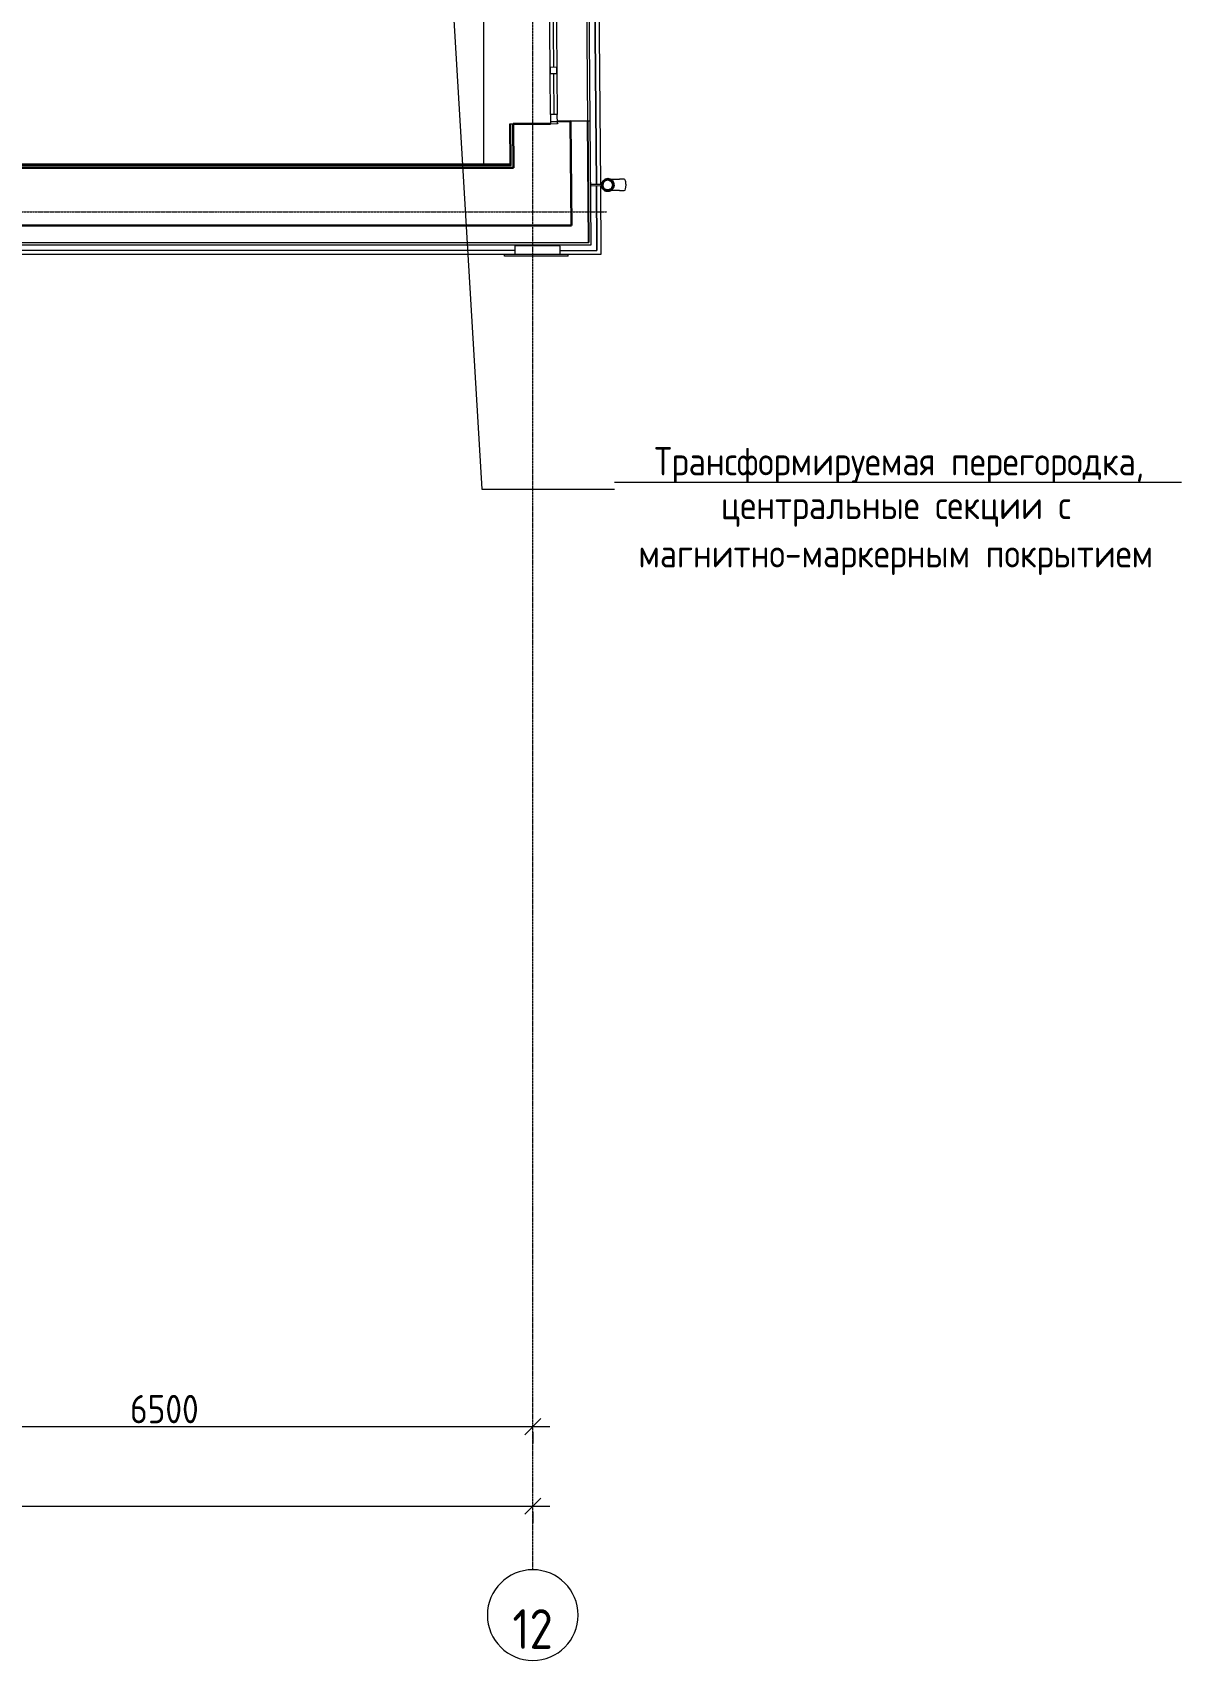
# Model space of a CAD drawing. Header units: millimetres. Extents: x -42533 to 645315, y 3457 to 82611.
# Drawn here: x 467539 to 477673, y 22163 to 36522 of the extents above; entities that cross this region are included whole.
import ezdxf

# ---------------------------------------------------------------- set-up
doc = ezdxf.new("R2010")
doc.units = ezdxf.units.MM
doc.linetypes.add('ADSK_Линия сетки', pattern=[25, 20, -2.5, 0, -2.5])
for name, color, linetype, lineweight in [('_ Окна', 7, 'Continuous', 9), ('Аннотация', 7, 'Continuous', 18), ('Обобщенные модели', 7, 'Continuous', 18), ('Окна', 7, 'Continuous', 9), ('Оси', 253, 'Continuous', 9), ('Перекрытие', 7, 'Continuous', 18), ('Размеры', 7, 'Continuous', 9), ('Стены наружные', 7, 'Continuous', 18), ('Стены несущие', 7, 'Continuous', 30), ('Стены отделка', 7, 'Continuous', 30), ('Стены штриховка', 7, 'Continuous', 9), ('ШТРИХОВКА', 252, 'Continuous', 15)]:
    doc.layers.add(name, color=color, linetype=linetype, lineweight=lineweight)
doc.styles.add('GOST Common', font='GOST_Common.ttf', dxfattribs={"width": 0.9, "height": 350})
doc.styles.add('GOST Common_1', font='GOST_Common.ttf', dxfattribs={"width": 0.9, "height": 250})
doc.styles.add('GOST Common_2', font='GOST_Common.ttf', dxfattribs={"width": 0.9, "height": 250})
doc.dimstyles.new('ADSK_Основной_2_5_мм', dxfattribs={"dimscale": 304.8, "dimtxt": 251.428749, "dimasz": 0.463911, "dimexe": 0.492126, "dimexo": 0.492126, "dimgap": 0.098425, "dimtad": 1, "dimrnd": 0.01, "dimdsep": 46, "dimtxsty": 'GOST Common_1', "dimblk1": 'OBLIQUE', "dimblk2": 'OBLIQUE', "dimsah": 1, "dimcen": 0.09, "dimdle": 0.492126, "dimazin": 2, "dimtfac": 1, "dimtdec": 4, "dimtix": 1, "dimtmove": 0, "dimatfit": 3, "dimfxl": 1, "dimtvp": 1, "dimtolj": 1, "dimtzin": 0, "dimlwd": 20, "dimlwe": 20, "dimarcsym": 2})

# ---------------------------------------------------------------- blocks, each defined once
blk = doc.blocks.new('_Oblique')
at = {"color": 0, "linetype": 'ByBlock', "lineweight": -2}
blk.add_line((-0.5, -0.5), (0.5, 0.5), dxfattribs=at)
blk = doc.blocks.new('*D1136')
at = {"layer": 'Defpoints', "color": 0, "transparency": 16777216}
for p in [(49357, -1991), (55857, -1991), (55857, -2091)]:
    blk.add_point(p, dxfattribs=at)
at = {"layer": 'Размеры', "color": 0, "lineweight": 20, "transparency": 16777216}
for p, q in [((49207, -2091), (56007, -2091)), ((49357, -2141), (49357, -2241)), ((55857, -2141), (55857, -2241))]:
    blk.add_line(p, q, dxfattribs=at)
at = {"layer": 'Размеры', "color": 0, "lineweight": 20, "transparency": 16777216, "xscale": 141.4, "yscale": 141.4, "zscale": 141.4, "rotation": 180}
blk.add_blockref('_Oblique', (49357, -2091), dxfattribs=at)
at = {"layer": 'Размеры', "color": 0, "lineweight": 20, "transparency": 16777216, "xscale": 141.4, "yscale": 141.4, "zscale": 141.4}
blk.add_blockref('_Oblique', (55857, -2091), dxfattribs=at)
at = {"layer": 'Размеры', "color": 0, "lineweight": 20, "transparency": 16777216, "insert": (52607, -1936), "char_height": 250, "width": 756.84, "attachment_point": 5, "style": 'GOST Common_1'}
blk.add_mtext('\\A1;6500', dxfattribs=at)
blk = doc.blocks.new('*D1137')
at = {"layer": 'Defpoints', "color": 0, "transparency": 16777216}
for p in [(-5993, -2691), (55857, -2691), (55857, -2791)]:
    blk.add_point(p, dxfattribs=at)
at = {"layer": 'Размеры', "color": 0, "lineweight": 20, "transparency": 16777216}
for p, q in [((-6143, -2791), (56007, -2791)), ((-5993, -2841), (-5993, -2941)), ((55857, -2841), (55857, -2941))]:
    blk.add_line(p, q, dxfattribs=at)
at = {"layer": 'Размеры', "color": 0, "lineweight": 20, "transparency": 16777216, "xscale": 141.4, "yscale": 141.4, "zscale": 141.4, "rotation": 180}
blk.add_blockref('_Oblique', (-5993, -2791), dxfattribs=at)
at = {"layer": 'Размеры', "color": 0, "lineweight": 20, "transparency": 16777216, "xscale": 141.4, "yscale": 141.4, "zscale": 141.4}
blk.add_blockref('_Oblique', (55857, -2791), dxfattribs=at)
at = {"layer": 'Размеры', "color": 0, "lineweight": 20, "transparency": 16777216, "insert": (24932, -2636), "char_height": 250, "width": 889.8, "attachment_point": 5, "style": 'GOST Common_1'}
blk.add_mtext('\\A1;61850', dxfattribs=at)
blk = doc.blocks.new('План 4 этажа')
at = {"layer": 'Обобщенные модели', "lineweight": 9}
h = blk.add_hatch(dxfattribs=at)
h.set_pattern_fill('FP_8', color=8, angle=-89.5366181, style=0, pattern_type=2)
h.set_pattern_definition([(45.00038, (591.94, 243.9), (-106.06672, 106.0653), [])])
h.paths.add_polyline_path([(56507.001, 8812.549), (56529.253, 8812.729), (56549.222, 8822.545), (56562.955, 8840.054), (56567.731, 8861.788), (56562.604, 8883.441), (56548.59, 8900.726), (56528.464, 8910.218), (56506.213, 8910.038), (56486.243, 8900.222), (56472.163, 8881.132), (56468.024, 8859.754), (56472.861, 8839.326), (56486.875, 8822.041), (56506.62, 8812.729)])
at = {"layer": '_ Окна', "color": 8}
for p, q in [((56032.505, 10742.267), (56039.299, 9902.295)), ((56039.784, 9842.296), (56042.696, 9482.308)), ((56013.182, 9422.068), (56073.18, 9422.553))]:
    blk.add_line(p, q, dxfattribs=at)
at = {"layer": '_ Окна', "color": 8, "lineweight": 18}
for p, q in [((56009.3, 9902.052), (56069.298, 9902.537)), ((56009.785, 9842.054), (56009.3, 9902.052)), ((56069.783, 9842.539), (56009.785, 9842.054)), ((56069.298, 9902.537), (56069.783, 9842.539)), ((56072.695, 9482.551), (56012.697, 9482.066)), ((56012.697, 9482.066), (56013.344, 9402.068)), ((56073.342, 9402.554), (56072.695, 9482.551)), ((56013.344, 9402.068), (56073.342, 9402.554))]:
    blk.add_line(p, q, dxfattribs=at)
at = {"layer": 'Аннотация', "color": 8, "lineweight": 20}
for p, q in [((54873.03, 15111.119), (55408.022, 6178.859)), ((55408.022, 6178.859), (56578.491, 6178.859)), ((56578.491, 6240.648), (61578.491, 6240.648))]:
    blk.add_line(p, q, dxfattribs=at)
at = {"layer": 'Обобщенные модели', "color": 8}
for p, q in [((56663.475, 8912.564), (56620.972, 8912.22)), ((56347.698, 8865.009), (56345.123, 8864.988)), ((56345.204, 8854.988), (56347.779, 8855.009)), ((56466.835, 8865.972), (56367.697, 8865.17)), ((56367.778, 8855.171), (56466.916, 8855.972)), ((56621.781, 8812.224), (56664.284, 8812.567))]:
    blk.add_line(p, q, dxfattribs=at)
at = {"layer": 'Обобщенные модели', "color": 8, "flags": 128}
for points in [[(56530.345, 8911.487), (56531.615, 8911.498), (56534.279, 8911.519), (56537.155, 8911.542), (56540.239, 8911.567), (56543.527, 8911.594), (56547.013, 8911.622), (56550.691, 8911.652), (56554.556, 8911.683), (56558.602, 8911.716), (56562.821, 8911.75), (56567.207, 8911.785), (56571.754, 8911.822), (56576.453, 8911.86), (56581.298, 8911.899), (56586.281, 8911.94), (56591.393, 8911.981), (56596.627, 8912.023), (56601.973, 8912.067), (56607.425, 8912.111), (56612.972, 8912.156), (56618.606, 8912.201), (56620.972, 8912.22)], [(56621.781, 8812.224), (56616.114, 8812.178), (56610.529, 8812.133), (56605.037, 8812.088), (56599.646, 8812.044), (56594.364, 8812.002), (56589.201, 8811.96), (56584.163, 8811.919), (56579.26, 8811.88), (56574.499, 8811.841), (56569.888, 8811.804), (56565.434, 8811.768), (56561.145, 8811.733), (56557.026, 8811.7), (56553.085, 8811.668), (56549.329, 8811.638), (56545.762, 8811.609), (56542.391, 8811.581), (56539.222, 8811.556), (56536.258, 8811.532), (56533.506, 8811.51), (56531.154, 8811.491)]]:
    blk.add_lwpolyline(points, dxfattribs=at)
at = {"layer": 'Обобщенные модели', "color": 8}
for start, end in [(0.4633819, 180.4633819), (180.4633819, 0.4633819)]:
    blk.add_arc((56517.733, 8861.384), 52, start, end, dxfattribs=at)
at = {"layer": 'Обобщенные модели', "color": 8, "lineweight": 40}
for start, end in [(0.4633819, 180.4633819), (180.4633819, 0.4633819)]:
    blk.add_arc((56517.733, 8861.384), 50, start, end, dxfattribs=at)
at = {"layer": 'Обобщенные модели', "color": 8}
for start_param, end_param in [(4.71238898, 6.283185307), (3.141592654, 4.71238898)]:
    blk.add_ellipse((56663.88, 8862.566), major_axis=(-0.404, 49.998), ratio=0.309016994, start_param=start_param, end_param=end_param, dxfattribs=at)
at = {"layer": 'Окна', "color": 8}
for p, q in [((56009.3, 9902.052), (56002.506, 10742.024)), ((56062.504, 10742.51), (56069.298, 9902.537)), ((56009.3, 9902.052), (56009.785, 9842.054)), ((56012.697, 9482.066), (56009.785, 9842.054)), ((56069.783, 9842.539), (56069.298, 9902.537)), ((56069.783, 9842.539), (56072.695, 9482.551)), ((56012.697, 9482.066), (56013.344, 9402.068)), ((56073.342, 9402.554), (56072.695, 9482.551)), ((56013.344, 9402.068), (56073.342, 9402.554))]:
    blk.add_line(p, q, dxfattribs=at)
at = {"layer": 'Оси', "color": 8, "linetype": 'ADSK_Линия сетки'}
for p, q in [((55856.505, -3353.101), (55856.505, 43685.833)), ((-10052.178, 8624.489), (56511.792, 8624.489))]:
    blk.add_line(p, q, dxfattribs=at)
at = {"layer": 'Оси', "color": 8, "lineweight": 20}
for start, end in [(0, 180), (180, 0)]:
    blk.add_arc((55856.505, -3753.101), 400, start, end, dxfattribs=at)
at = {"layer": 'Перекрытие', "color": 8}
for p, q in [((55421.866, 15099.725), (55421.866, 9045.172)), ((55666.315, 9398.262), (55666.315, 9402.068)), ((55666.315, 9402.068), (56013.344, 9402.068))]:
    blk.add_line(p, q, dxfattribs=at)
at = {"layer": 'Стены наружные', "color": 8}
for p, q in [((56350.374, 17189.375), (56417.697, 8865.226)), ((56417.649, 8865.225), (56350.466, 17189.375)), ((56385.466, 17189.534), (56452.647, 8865.633)), ((56326.079, 11219.657), (56340.596, 9424.716)), ((56343.171, 9424.736), (56328.654, 11219.678)), ((56363.169, 9424.898), (56348.652, 11219.84)), ((56422.346, 8283.331), (56417.724, 8855.924)), ((56417.773, 8855.924), (56422.404, 8283.331)), ((56452.724, 8856.082), (56457.629, 8248.331)), ((56371.998, 8333.331), (56371.836, 8353.331)), ((55698.122, 8283.331), (50057.839, 8283.331)), ((56457.629, 8248.331), (50093.106, 8248.331)), ((55607.108, 8233.331), (55607.108, 8248.331)), ((56167.811, 8233.331), (55607.108, 8233.331)), ((56098.133, 8283.331), (56422.404, 8283.331)), ((56167.811, 8233.331), (56167.811, 8248.331))]:
    blk.add_line(p, q, dxfattribs=at)
at = {"layer": 'Стены несущие', "color": 8}
for p, q in [((56013.344, 9402.068), (55683.354, 9399.399)), ((55683.354, 9399.399), (55686.477, 9013.331)), ((55686.477, 9013.331), (55683.362, 9398.399)), ((56193.176, 9423.523), (56073.18, 9422.553)), ((56073.35, 9401.554), (56073.342, 9402.554)), ((56190.609, 9422.503), (56193.184, 9422.523)), ((56190.609, 9422.503), (56190.609, 9422.503)), ((56190.609, 9422.503), (56198.043, 8503.331)), ((56193.184, 9422.523), (56193.176, 9423.523)), ((55686.477, 9013.331), (49322.278, 9013.331)), ((49836.163, 8503.331), (56198.043, 8503.331))]:
    blk.add_line(p, q, dxfattribs=at)
at = {"layer": 'Стены отделка', "color": 8, "lineweight": 9}
for p, q in [((55683.354, 9399.399), (55651.355, 9399.141)), ((55651.355, 9399.141), (55654.218, 9045.25)), ((55663.355, 9399.238), (55663.363, 9398.238)), ((55683.362, 9398.399), (55683.354, 9399.399)), ((56190.601, 9423.503), (56190.609, 9422.503)), ((56340.596, 9424.716), (56193.176, 9423.523)), ((56349.261, 8353.331), (56340.596, 9424.716)), ((56363.17, 9424.898), (56343.171, 9424.736)), ((56343.171, 9424.736), (56351.836, 8353.331)), ((56371.837, 8353.331), (56363.17, 9424.898)), ((49655.554, 9033.25), (55666.315, 9033.25)), ((55654.218, 9045.25), (49667.554, 9045.25)), ((49675.554, 9013.25), (55666.477, 9013.25)), ((55666.315, 9033.25), (55666.234, 9043.25)), ((55666.477, 9013.169), (55686.477, 9013.331)), ((49987.306, 8353.331), (56351.836, 8353.331)), ((50007.458, 8333.331), (56371.837, 8333.331)), ((56371.837, 8333.331), (56371.837, 8353.331)), ((55698.436, 8324.771), (55697.905, 8254.773)), ((55697.905, 8254.773), (56097.893, 8251.737)), ((56098.425, 8321.735), (55698.436, 8324.771)), ((56097.893, 8251.737), (56098.425, 8321.735))]:
    blk.add_line(p, q, dxfattribs=at)
at = {"layer": 'Стены штриховка', "color": 8}
for p, q in [((55653.355, 9399.157), (55656.234, 9043.25)), ((55666.234, 9043.25), (55663.363, 9398.238)), ((55656.234, 9043.25), (49665.554, 9043.25))]:
    blk.add_line(p, q, dxfattribs=at)
at = {"layer": 'Аннотация', "color": 8, "lineweight": 9, "char_height": 250, "line_spacing_factor": 1.022766, "style": 'GOST Common_2'}
for s, insert, width, attachment_point in [('\\pxqc,t4.572,9.144,13.716,18.288,22.86,27.432,32.004,36.576,41.148,45.72,50.292,54.864,59.436,64.008,68.58,73.152,77.724,82.296,86.868,91.44,96.012,100.584,105.156,109.728,114.3,118.872,123.444,128.016,132.588,137.16,141.732,146.304;{Трансформируемая перегородка,}', (59089.294, 6391.009), 4626, 5), ('\\pxqc,t4.572,9.144,13.716,18.288,22.86,27.432,32.004,36.576,41.148,45.72,50.292,54.864,59.436,64.008,68.58,73.152,77.724,82.296,86.868,91.44,96.012,100.584,105.156,109.728,114.3,118.872,123.444,128.016,132.588,137.16,141.732,146.304;{центральные секции с\\Pмагнитно-маркерным покрытием}', (59058.494, 6163.69), 4649.4, 2)]:
    blk.add_mtext(s, dxfattribs=dict(at, insert=insert, width=width, attachment_point=attachment_point))
at = {"layer": 'Оси', "color": 8, "insert": (55855.674, -3876.005), "char_height": 350, "width": 387, "attachment_point": 5, "line_spacing_factor": 1.022766, "style": 'GOST Common'}
blk.add_mtext('\\pxqc,t0.25714,0.51429,0.77143,1.02857,1.28571,1.54286,1.8,2.05714,2.31429,2.57143,2.82857,3.08571,3.34286,3.6,3.85714,4.11429,4.37143,4.62857,4.88571,5.14286,5.4,5.65714,5.91429,6.17143,6.42857,6.68571,6.94286,7.2,7.45714,7.71429,7.97143,8.22857;{12}', dxfattribs=at)
at = {"layer": 'Размеры', "color": 8, "lineweight": 20}
for base, p1, p2, override, picture, middle in [((55856.505, -2091.25), (49356.505, -1991.265), (55856.505, -1991.265), {"dimpost": '<>', "dimfxl": 6500}, '*D1136', (52606.505, -1936.25)), ((55856.505, -2791.25), (-5993.495, -2691.265), (55856.505, -2691.265), {"dimpost": '<>', "dimfxl": 61850}, '*D1137', (24931.505, -2636.25))]:
    dim = blk.add_linear_dim(base=base, p1=p1, p2=p2, dimstyle='ADSK_Основной_2_5_мм', override=override, dxfattribs=at)
    dim.commit()
    dim.dimension.update_dxf_attribs({"geometry": picture, "text_midpoint": middle})

msp = doc.modelspace()

# ---------------------------------------------------------------- block references
at = {"layer": 'ШТРИХОВКА'}
msp.add_blockref('План 4 этажа', (416094.2, 26315.8), dxfattribs=at)

doc.saveas('drawing.dxf')
